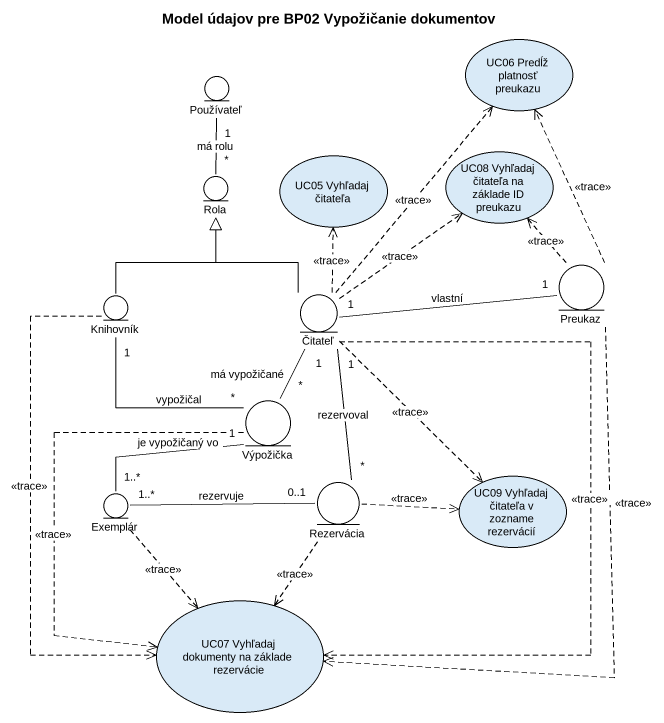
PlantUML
@startuml
title Model údajov pre BP02 Vypožičanie dokumentov
usecase "UC06 Predĺž platnosť preukazu" as UC06_Predĺž_platnosť
entity Používateľ
entity Rola
usecase "UC05 Vyhľadaj čitateľa" as UC05_Vyhľadaj_čitateľa
usecase "UC08 Vyhľadaj čitateľa na základe ID preukazu" as UC08_Vyhľadaj_čitateľa_na
entity Preukaz
entity Knihovník
entity Čitateľ
entity Výpožička
entity Exemplár
entity Rezervácia
usecase "UC09 Vyhľadaj čitateľa v zozname rezervácií" as UC09_Vyhľadaj_čitateľa_v
usecase "UC07 Vyhľadaj dokumenty na základe rezervácie" as UC07_Vyhľadaj_dokumenty_na
Rola "*" -up- "1" Používateľ : má rolu
Preukaz .up.> UC06_Predĺž_platnosť : <<trace>>
Preukaz .up.> UC08_Vyhľadaj_čitateľa_na : <<trace>>
Preukaz ..> UC07_Vyhľadaj_dokumenty_na : <<trace>>
Knihovník -up-|> Rola
Knihovník ..> UC07_Vyhľadaj_dokumenty_na : <<trace>>
Čitateľ .up.> UC06_Predĺž_platnosť : <<trace>>
Čitateľ -up-|> Rola
Čitateľ .up.> UC05_Vyhľadaj_čitateľa : <<trace>>
Čitateľ .up.> UC08_Vyhľadaj_čitateľa_na : <<trace>>
Čitateľ "1" -right- "1" Preukaz : vlastní
Čitateľ "1" -- "*" Výpožička : má vypožičané
Čitateľ "1" -- "*" Rezervácia : rezervoval
Čitateľ ..> UC09_Vyhľadaj_čitateľa_v : <<trace>>
Čitateľ ..> UC07_Vyhľadaj_dokumenty_na : <<trace>>
Výpožička "*" -up- "1" Knihovník : vypožičal
Výpožička ..> UC07_Vyhľadaj_dokumenty_na : <<trace>>
Exemplár "1..*" -right- "1" Výpožička : je vypožičaný vo
Exemplár "1..*" -right- "0..1" Rezervácia : rezervuje
Exemplár ..> UC07_Vyhľadaj_dokumenty_na : <<trace>>
Rezervácia .right.> UC09_Vyhľadaj_čitateľa_v : <<trace>>
Rezervácia ..> UC07_Vyhľadaj_dokumenty_na : <<trace>>
@enduml
